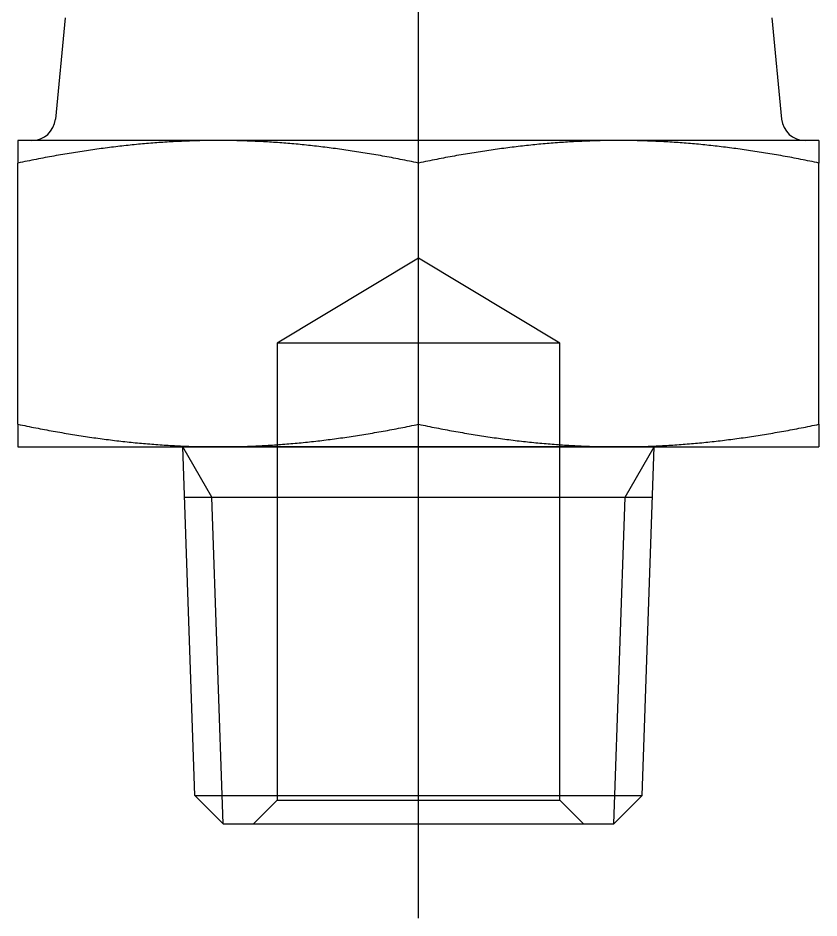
# Model space of a CAD drawing. Extents: x -35 to 68, y -45 to 10.
# Drawn here: x 48.17 to 65.17, y -27.8 to -8.7 of the extents above; entities that cross this region are included whole.
import ezdxf

# ---------------------------------------------------------------- set-up
doc = ezdxf.new("R2010")
doc.units = 0
doc.linetypes.add('CENTER', pattern=[50.8, 31.75, -6.35, 6.35, -6.35])
doc.linetypes.add('DASHED', pattern=[19.05, 12.7, -6.35])
doc.layers.get('0').update_dxf_attribs({"linetype": 'CONTINUOUS'})
doc.layers.add('CENTER', color=1, linetype='CENTER')

msp = doc.modelspace()

# ---------------------------------------------------------------- linework, layer by layer
at = {"color": 7, "linetype": 'CONTINUOUS'}
for p, q in [((49.169, -8.7), (48.963, -10.848)), ((64.169, -8.7), (64.376, -10.848)), ((52.419, -11.3), (48.169, -11.3)), ((48.169, -11.3), (48.169, -11.779)), ((60.919, -11.3), (52.419, -11.3)), ((65.169, -11.3), (60.919, -11.3)), ((65.169, -11.3), (65.169, -11.779)), ((48.169, -17.321), (48.169, -11.779)), ((56.669, -17.321), (56.669, -11.779)), ((65.169, -17.321), (65.169, -11.779)), ((48.169, -17.321), (48.169, -17.8)), ((65.169, -17.321), (65.169, -17.8)), ((48.169, -17.8), (52.419, -17.8)), ((61.674, -17.8), (51.665, -17.8)), ((51.923, -25.198), (51.665, -17.8)), ((52.419, -17.8), (60.919, -17.8)), ((60.919, -17.8), (65.169, -17.8)), ((61.416, -25.198), (61.674, -17.8)), ((51.702, -18.871), (61.637, -18.871)), ((51.923, -25.198), (61.416, -25.198)), ((51.923, -25.198), (52.525, -25.8)), ((61.416, -25.198), (60.814, -25.8)), ((52.525, -25.8), (60.814, -25.8))]:
    msp.add_line(p, q, dxfattribs=at)
at = {"color": 3, "linetype": 'DASHED'}
for p, q in [((56.669, -13.797), (53.669, -15.6)), ((59.669, -15.6), (56.669, -13.797)), ((53.669, -15.6), (53.669, -25.3)), ((59.669, -15.6), (53.669, -15.6)), ((59.669, -25.3), (59.669, -15.6)), ((53.169, -25.8), (53.669, -25.3)), ((53.669, -25.3), (59.669, -25.3)), ((59.669, -25.3), (60.169, -25.8))]:
    msp.add_line(p, q, dxfattribs=at)
at = {"color": 3, "linetype": 'CONTINUOUS'}
for p, q in [((52.283, -18.871), (51.665, -17.8)), ((61.056, -18.871), (61.674, -17.8)), ((52.525, -25.8), (52.283, -18.871)), ((60.814, -25.8), (61.056, -18.871))]:
    msp.add_line(p, q, dxfattribs=at)
at = {"color": 7}
for points in [[(52.419, -11.3, 0), (52.376, -11.3, 0), (52.332, -11.3, 0), (52.288, -11.3, 0), (52.244, -11.301, 0), (52.201, -11.301, 0), (52.157, -11.302, 0), (52.113, -11.303, 0), (52.07, -11.303, 0), (52.026, -11.304, 0), (51.983, -11.305, 0), (51.939, -11.307, 0), (51.896, -11.308, 0), (51.852, -11.309, 0), (51.809, -11.311, 0), (51.766, -11.312, 0), (51.722, -11.314, 0), (51.679, -11.316, 0), (51.636, -11.318, 0), (51.592, -11.319, 0), (51.549, -11.322, 0), (51.506, -11.324, 0), (51.462, -11.326, 0), (51.419, -11.328, 0), (51.376, -11.331, 0), (51.332, -11.334, 0), (51.289, -11.336, 0), (51.246, -11.339, 0), (51.203, -11.342, 0), (51.159, -11.345, 0), (51.116, -11.348, 0), (51.072, -11.351, 0), (51.029, -11.355, 0), (50.986, -11.358, 0), (50.942, -11.362, 0), (50.899, -11.365, 0), (50.855, -11.369, 0), (50.812, -11.373, 0), (50.768, -11.377, 0), (50.725, -11.381, 0), (50.681, -11.385, 0), (50.638, -11.389, 0), (50.594, -11.394, 0), (50.55, -11.398, 0), (50.507, -11.403, 0), (50.463, -11.407, 0), (50.419, -11.412, 0), (50.375, -11.417, 0), (50.331, -11.422, 0), (50.287, -11.427, 0), (50.243, -11.432, 0), (50.199, -11.438, 0), (50.155, -11.443, 0), (50.111, -11.449, 0), (50.066, -11.454, 0), (50.022, -11.46, 0), (49.978, -11.466, 0), (49.933, -11.472, 0), (49.889, -11.478, 0), (49.844, -11.484, 0), (49.799, -11.49, 0), (49.755, -11.496, 0), (49.71, -11.503, 0), (49.665, -11.509, 0), (49.62, -11.516, 0), (49.575, -11.523, 0), (49.529, -11.53, 0), (49.484, -11.537, 0), (49.439, -11.544, 0), (49.393, -11.551, 0), (49.348, -11.559, 0), (49.302, -11.566, 0), (49.256, -11.574, 0), (49.21, -11.581, 0), (49.164, -11.589, 0), (49.118, -11.597, 0), (49.072, -11.605, 0), (49.026, -11.613, 0), (48.979, -11.621, 0), (48.933, -11.63, 0), (48.886, -11.638, 0), (48.839, -11.646, 0), (48.792, -11.655, 0), (48.745, -11.664, 0), (48.698, -11.673, 0), (48.651, -11.682, 0), (48.603, -11.691, 0), (48.556, -11.7, 0), (48.508, -11.71, 0), (48.46, -11.719, 0), (48.412, -11.729, 0), (48.364, -11.739, 0), (48.315, -11.748, 0), (48.267, -11.758, 0), (48.218, -11.768, 0), (48.169, -11.779, 0)], [(56.669, -11.779, 0), (56.621, -11.768, 0), (56.572, -11.758, 0), (56.523, -11.748, 0), (56.475, -11.739, 0), (56.427, -11.729, 0), (56.379, -11.719, 0), (56.331, -11.71, 0), (56.283, -11.7, 0), (56.236, -11.691, 0), (56.188, -11.682, 0), (56.141, -11.673, 0), (56.094, -11.664, 0), (56.047, -11.655, 0), (56, -11.646, 0), (55.953, -11.638, 0), (55.906, -11.63, 0), (55.86, -11.621, 0), (55.813, -11.613, 0), (55.767, -11.605, 0), (55.721, -11.597, 0), (55.675, -11.589, 0), (55.629, -11.581, 0), (55.583, -11.574, 0), (55.537, -11.566, 0), (55.491, -11.559, 0), (55.446, -11.551, 0), (55.4, -11.544, 0), (55.355, -11.537, 0), (55.309, -11.53, 0), (55.264, -11.523, 0), (55.219, -11.516, 0), (55.174, -11.509, 0), (55.129, -11.503, 0), (55.084, -11.496, 0), (55.04, -11.49, 0), (54.995, -11.484, 0), (54.95, -11.478, 0), (54.906, -11.472, 0), (54.861, -11.466, 0), (54.817, -11.46, 0), (54.773, -11.454, 0), (54.728, -11.449, 0), (54.684, -11.443, 0), (54.64, -11.438, 0), (54.596, -11.432, 0), (54.552, -11.427, 0), (54.508, -11.422, 0), (54.464, -11.417, 0), (54.42, -11.412, 0), (54.376, -11.407, 0), (54.332, -11.403, 0), (54.289, -11.398, 0), (54.245, -11.394, 0), (54.201, -11.389, 0), (54.158, -11.385, 0), (54.114, -11.381, 0), (54.071, -11.377, 0), (54.027, -11.373, 0), (53.983, -11.369, 0), (53.94, -11.365, 0), (53.897, -11.362, 0), (53.853, -11.358, 0), (53.81, -11.355, 0), (53.766, -11.351, 0), (53.723, -11.348, 0), (53.68, -11.345, 0), (53.636, -11.342, 0), (53.593, -11.339, 0), (53.55, -11.336, 0), (53.506, -11.334, 0), (53.463, -11.331, 0), (53.42, -11.328, 0), (53.377, -11.326, 0), (53.333, -11.324, 0), (53.29, -11.322, 0), (53.247, -11.319, 0), (53.203, -11.318, 0), (53.16, -11.316, 0), (53.117, -11.314, 0), (53.073, -11.312, 0), (53.03, -11.311, 0), (52.986, -11.309, 0), (52.943, -11.308, 0), (52.9, -11.307, 0), (52.856, -11.305, 0), (52.813, -11.304, 0), (52.769, -11.303, 0), (52.725, -11.303, 0), (52.682, -11.302, 0), (52.638, -11.301, 0), (52.595, -11.301, 0), (52.551, -11.3, 0), (52.507, -11.3, 0), (52.463, -11.3, 0), (52.419, -11.3, 0)], [(60.919, -11.3, 0), (60.876, -11.3, 0), (60.832, -11.3, 0), (60.788, -11.3, 0), (60.744, -11.301, 0), (60.701, -11.301, 0), (60.657, -11.302, 0), (60.613, -11.303, 0), (60.57, -11.303, 0), (60.526, -11.304, 0), (60.483, -11.305, 0), (60.439, -11.307, 0), (60.396, -11.308, 0), (60.352, -11.309, 0), (60.309, -11.311, 0), (60.266, -11.312, 0), (60.222, -11.314, 0), (60.179, -11.316, 0), (60.136, -11.318, 0), (60.092, -11.319, 0), (60.049, -11.322, 0), (60.006, -11.324, 0), (59.962, -11.326, 0), (59.919, -11.328, 0), (59.876, -11.331, 0), (59.832, -11.334, 0), (59.789, -11.336, 0), (59.746, -11.339, 0), (59.703, -11.342, 0), (59.659, -11.345, 0), (59.616, -11.348, 0), (59.572, -11.351, 0), (59.529, -11.355, 0), (59.486, -11.358, 0), (59.442, -11.362, 0), (59.399, -11.365, 0), (59.355, -11.369, 0), (59.312, -11.373, 0), (59.268, -11.377, 0), (59.225, -11.381, 0), (59.181, -11.385, 0), (59.138, -11.389, 0), (59.094, -11.394, 0), (59.05, -11.398, 0), (59.007, -11.403, 0), (58.963, -11.407, 0), (58.919, -11.412, 0), (58.875, -11.417, 0), (58.831, -11.422, 0), (58.787, -11.427, 0), (58.743, -11.432, 0), (58.699, -11.438, 0), (58.655, -11.443, 0), (58.611, -11.449, 0), (58.566, -11.454, 0), (58.522, -11.46, 0), (58.478, -11.466, 0), (58.433, -11.472, 0), (58.389, -11.478, 0), (58.344, -11.484, 0), (58.299, -11.49, 0), (58.255, -11.496, 0), (58.21, -11.503, 0), (58.165, -11.509, 0), (58.12, -11.516, 0), (58.075, -11.523, 0), (58.029, -11.53, 0), (57.984, -11.537, 0), (57.939, -11.544, 0), (57.893, -11.551, 0), (57.848, -11.559, 0), (57.802, -11.566, 0), (57.756, -11.574, 0), (57.71, -11.581, 0), (57.664, -11.589, 0), (57.618, -11.597, 0), (57.572, -11.605, 0), (57.526, -11.613, 0), (57.479, -11.621, 0), (57.433, -11.63, 0), (57.386, -11.638, 0), (57.339, -11.646, 0), (57.292, -11.655, 0), (57.245, -11.664, 0), (57.198, -11.673, 0), (57.151, -11.682, 0), (57.103, -11.691, 0), (57.056, -11.7, 0), (57.008, -11.71, 0), (56.96, -11.719, 0), (56.912, -11.729, 0), (56.864, -11.739, 0), (56.815, -11.748, 0), (56.767, -11.758, 0), (56.718, -11.768, 0), (56.669, -11.779, 0)], [(65.169, -11.779, 0), (65.121, -11.768, 0), (65.072, -11.758, 0), (65.023, -11.748, 0), (64.975, -11.739, 0), (64.927, -11.729, 0), (64.879, -11.719, 0), (64.831, -11.71, 0), (64.783, -11.7, 0), (64.736, -11.691, 0), (64.688, -11.682, 0), (64.641, -11.673, 0), (64.594, -11.664, 0), (64.547, -11.655, 0), (64.5, -11.646, 0), (64.453, -11.638, 0), (64.406, -11.63, 0), (64.36, -11.621, 0), (64.313, -11.613, 0), (64.267, -11.605, 0), (64.221, -11.597, 0), (64.175, -11.589, 0), (64.129, -11.581, 0), (64.083, -11.574, 0), (64.037, -11.566, 0), (63.991, -11.559, 0), (63.946, -11.551, 0), (63.9, -11.544, 0), (63.855, -11.537, 0), (63.809, -11.53, 0), (63.764, -11.523, 0), (63.719, -11.516, 0), (63.674, -11.509, 0), (63.629, -11.503, 0), (63.584, -11.496, 0), (63.54, -11.49, 0), (63.495, -11.484, 0), (63.45, -11.478, 0), (63.406, -11.472, 0), (63.361, -11.466, 0), (63.317, -11.46, 0), (63.273, -11.454, 0), (63.228, -11.449, 0), (63.184, -11.443, 0), (63.14, -11.438, 0), (63.096, -11.432, 0), (63.052, -11.427, 0), (63.008, -11.422, 0), (62.964, -11.417, 0), (62.92, -11.412, 0), (62.876, -11.407, 0), (62.832, -11.403, 0), (62.789, -11.398, 0), (62.745, -11.394, 0), (62.701, -11.389, 0), (62.658, -11.385, 0), (62.614, -11.381, 0), (62.571, -11.377, 0), (62.527, -11.373, 0), (62.483, -11.369, 0), (62.44, -11.365, 0), (62.397, -11.362, 0), (62.353, -11.358, 0), (62.31, -11.355, 0), (62.266, -11.351, 0), (62.223, -11.348, 0), (62.18, -11.345, 0), (62.136, -11.342, 0), (62.093, -11.339, 0), (62.05, -11.336, 0), (62.006, -11.334, 0), (61.963, -11.331, 0), (61.92, -11.328, 0), (61.877, -11.326, 0), (61.833, -11.324, 0), (61.79, -11.322, 0), (61.747, -11.319, 0), (61.703, -11.318, 0), (61.66, -11.316, 0), (61.617, -11.314, 0), (61.573, -11.312, 0), (61.53, -11.311, 0), (61.486, -11.309, 0), (61.443, -11.308, 0), (61.4, -11.307, 0), (61.356, -11.305, 0), (61.313, -11.304, 0), (61.269, -11.303, 0), (61.225, -11.303, 0), (61.182, -11.302, 0), (61.138, -11.301, 0), (61.095, -11.301, 0), (61.051, -11.3, 0), (61.007, -11.3, 0), (60.963, -11.3, 0), (60.919, -11.3, 0)], [(48.169, -17.321, 0), (48.217, -17.331, 0), (48.265, -17.341, 0), (48.312, -17.351, 0), (48.36, -17.361, 0), (48.407, -17.37, 0), (48.454, -17.38, 0), (48.501, -17.389, 0), (48.548, -17.398, 0), (48.595, -17.407, 0), (48.641, -17.416, 0), (48.688, -17.425, 0), (48.734, -17.434, 0), (48.781, -17.443, 0), (48.827, -17.451, 0), (48.873, -17.46, 0), (48.919, -17.468, 0), (48.965, -17.476, 0), (49.011, -17.484, 0), (49.056, -17.492, 0), (49.102, -17.5, 0), (49.148, -17.508, 0), (49.193, -17.516, 0), (49.239, -17.523, 0), (49.284, -17.531, 0), (49.329, -17.538, 0), (49.374, -17.546, 0), (49.419, -17.553, 0), (49.464, -17.56, 0), (49.509, -17.567, 0), (49.554, -17.574, 0), (49.599, -17.581, 0), (49.644, -17.587, 0), (49.688, -17.594, 0), (49.733, -17.6, 0), (49.777, -17.607, 0), (49.822, -17.613, 0), (49.866, -17.619, 0), (49.911, -17.625, 0), (49.955, -17.631, 0), (49.999, -17.637, 0), (50.044, -17.643, 0), (50.088, -17.648, 0), (50.132, -17.654, 0), (50.176, -17.66, 0), (50.22, -17.665, 0), (50.264, -17.67, 0), (50.308, -17.675, 0), (50.352, -17.68, 0), (50.396, -17.685, 0), (50.44, -17.69, 0), (50.484, -17.695, 0), (50.528, -17.699, 0), (50.571, -17.704, 0), (50.615, -17.708, 0), (50.659, -17.713, 0), (50.703, -17.717, 0), (50.746, -17.721, 0), (50.79, -17.725, 0), (50.834, -17.729, 0), (50.877, -17.733, 0), (50.921, -17.737, 0), (50.965, -17.74, 0), (51.009, -17.744, 0), (51.052, -17.747, 0), (51.096, -17.75, 0), (51.14, -17.754, 0), (51.184, -17.757, 0), (51.227, -17.76, 0), (51.271, -17.763, 0), (51.315, -17.765, 0), (51.358, -17.768, 0), (51.402, -17.771, 0), (51.446, -17.773, 0), (51.49, -17.775, 0), (51.534, -17.778, 0), (51.578, -17.78, 0), (51.621, -17.782, 0), (51.665, -17.784, 0), (51.709, -17.786, 0), (51.753, -17.787, 0), (51.797, -17.789, 0), (51.842, -17.791, 0), (51.886, -17.792, 0), (51.93, -17.793, 0), (51.974, -17.794, 0), (52.018, -17.795, 0), (52.063, -17.796, 0), (52.107, -17.797, 0), (52.151, -17.798, 0), (52.196, -17.799, 0), (52.24, -17.799, 0), (52.285, -17.799, 0), (52.33, -17.8, 0), (52.375, -17.8, 0), (52.419, -17.8, 0)], [(52.419, -17.8, 0), (52.464, -17.8, 0), (52.509, -17.8, 0), (52.554, -17.799, 0), (52.598, -17.799, 0), (52.643, -17.799, 0), (52.687, -17.798, 0), (52.732, -17.797, 0), (52.776, -17.796, 0), (52.821, -17.795, 0), (52.865, -17.794, 0), (52.909, -17.793, 0), (52.953, -17.792, 0), (52.997, -17.791, 0), (53.041, -17.789, 0), (53.086, -17.787, 0), (53.13, -17.786, 0), (53.173, -17.784, 0), (53.217, -17.782, 0), (53.261, -17.78, 0), (53.305, -17.778, 0), (53.349, -17.775, 0), (53.393, -17.773, 0), (53.437, -17.771, 0), (53.48, -17.768, 0), (53.524, -17.765, 0), (53.568, -17.763, 0), (53.612, -17.76, 0), (53.655, -17.757, 0), (53.699, -17.754, 0), (53.743, -17.75, 0), (53.786, -17.747, 0), (53.83, -17.744, 0), (53.874, -17.74, 0), (53.918, -17.737, 0), (53.961, -17.733, 0), (54.005, -17.729, 0), (54.049, -17.725, 0), (54.093, -17.721, 0), (54.136, -17.717, 0), (54.18, -17.713, 0), (54.224, -17.708, 0), (54.268, -17.704, 0), (54.311, -17.699, 0), (54.355, -17.695, 0), (54.399, -17.69, 0), (54.443, -17.685, 0), (54.487, -17.68, 0), (54.531, -17.675, 0), (54.575, -17.67, 0), (54.619, -17.665, 0), (54.663, -17.66, 0), (54.707, -17.654, 0), (54.751, -17.648, 0), (54.795, -17.643, 0), (54.84, -17.637, 0), (54.884, -17.631, 0), (54.928, -17.625, 0), (54.973, -17.619, 0), (55.017, -17.613, 0), (55.062, -17.607, 0), (55.106, -17.6, 0), (55.151, -17.594, 0), (55.195, -17.587, 0), (55.24, -17.581, 0), (55.285, -17.574, 0), (55.33, -17.567, 0), (55.375, -17.56, 0), (55.42, -17.553, 0), (55.465, -17.546, 0), (55.51, -17.538, 0), (55.555, -17.531, 0), (55.6, -17.523, 0), (55.646, -17.516, 0), (55.691, -17.508, 0), (55.737, -17.5, 0), (55.782, -17.492, 0), (55.828, -17.484, 0), (55.874, -17.476, 0), (55.92, -17.468, 0), (55.966, -17.46, 0), (56.012, -17.451, 0), (56.058, -17.443, 0), (56.105, -17.434, 0), (56.151, -17.425, 0), (56.198, -17.416, 0), (56.244, -17.407, 0), (56.291, -17.398, 0), (56.338, -17.389, 0), (56.385, -17.38, 0), (56.432, -17.37, 0), (56.479, -17.361, 0), (56.527, -17.351, 0), (56.574, -17.341, 0), (56.622, -17.331, 0), (56.669, -17.321, 0)], [(56.669, -17.321, 0), (56.717, -17.331, 0), (56.765, -17.341, 0), (56.812, -17.351, 0), (56.86, -17.361, 0), (56.907, -17.37, 0), (56.954, -17.38, 0), (57.001, -17.389, 0), (57.048, -17.398, 0), (57.095, -17.407, 0), (57.141, -17.416, 0), (57.188, -17.425, 0), (57.234, -17.434, 0), (57.281, -17.443, 0), (57.327, -17.451, 0), (57.373, -17.46, 0), (57.419, -17.468, 0), (57.465, -17.476, 0), (57.511, -17.484, 0), (57.556, -17.492, 0), (57.602, -17.5, 0), (57.648, -17.508, 0), (57.693, -17.516, 0), (57.739, -17.523, 0), (57.784, -17.531, 0), (57.829, -17.538, 0), (57.874, -17.546, 0), (57.919, -17.553, 0), (57.964, -17.56, 0), (58.009, -17.567, 0), (58.054, -17.574, 0), (58.099, -17.581, 0), (58.144, -17.587, 0), (58.188, -17.594, 0), (58.233, -17.6, 0), (58.277, -17.607, 0), (58.322, -17.613, 0), (58.366, -17.619, 0), (58.411, -17.625, 0), (58.455, -17.631, 0), (58.499, -17.637, 0), (58.544, -17.643, 0), (58.588, -17.648, 0), (58.632, -17.654, 0), (58.676, -17.66, 0), (58.72, -17.665, 0), (58.764, -17.67, 0), (58.808, -17.675, 0), (58.852, -17.68, 0), (58.896, -17.685, 0), (58.94, -17.69, 0), (58.984, -17.695, 0), (59.028, -17.699, 0), (59.071, -17.704, 0), (59.115, -17.708, 0), (59.159, -17.713, 0), (59.203, -17.717, 0), (59.246, -17.721, 0), (59.29, -17.725, 0), (59.334, -17.729, 0), (59.377, -17.733, 0), (59.421, -17.737, 0), (59.465, -17.74, 0), (59.509, -17.744, 0), (59.552, -17.747, 0), (59.596, -17.75, 0), (59.64, -17.754, 0), (59.684, -17.757, 0), (59.727, -17.76, 0), (59.771, -17.763, 0), (59.815, -17.765, 0), (59.858, -17.768, 0), (59.902, -17.771, 0), (59.946, -17.773, 0), (59.99, -17.775, 0), (60.034, -17.778, 0), (60.078, -17.78, 0), (60.121, -17.782, 0), (60.165, -17.784, 0), (60.209, -17.786, 0), (60.253, -17.787, 0), (60.297, -17.789, 0), (60.342, -17.791, 0), (60.386, -17.792, 0), (60.43, -17.793, 0), (60.474, -17.794, 0), (60.518, -17.795, 0), (60.563, -17.796, 0), (60.607, -17.797, 0), (60.651, -17.798, 0), (60.696, -17.799, 0), (60.74, -17.799, 0), (60.785, -17.799, 0), (60.83, -17.8, 0), (60.875, -17.8, 0), (60.919, -17.8, 0)], [(60.919, -17.8, 0), (60.964, -17.8, 0), (61.009, -17.8, 0), (61.054, -17.799, 0), (61.098, -17.799, 0), (61.143, -17.799, 0), (61.187, -17.798, 0), (61.232, -17.797, 0), (61.276, -17.796, 0), (61.321, -17.795, 0), (61.365, -17.794, 0), (61.409, -17.793, 0), (61.453, -17.792, 0), (61.497, -17.791, 0), (61.541, -17.789, 0), (61.586, -17.787, 0), (61.63, -17.786, 0), (61.673, -17.784, 0), (61.717, -17.782, 0), (61.761, -17.78, 0), (61.805, -17.778, 0), (61.849, -17.775, 0), (61.893, -17.773, 0), (61.937, -17.771, 0), (61.98, -17.768, 0), (62.024, -17.765, 0), (62.068, -17.763, 0), (62.112, -17.76, 0), (62.155, -17.757, 0), (62.199, -17.754, 0), (62.243, -17.75, 0), (62.286, -17.747, 0), (62.33, -17.744, 0), (62.374, -17.74, 0), (62.418, -17.737, 0), (62.461, -17.733, 0), (62.505, -17.729, 0), (62.549, -17.725, 0), (62.593, -17.721, 0), (62.636, -17.717, 0), (62.68, -17.713, 0), (62.724, -17.708, 0), (62.768, -17.704, 0), (62.811, -17.699, 0), (62.855, -17.695, 0), (62.899, -17.69, 0), (62.943, -17.685, 0), (62.987, -17.68, 0), (63.031, -17.675, 0), (63.075, -17.67, 0), (63.119, -17.665, 0), (63.163, -17.66, 0), (63.207, -17.654, 0), (63.251, -17.648, 0), (63.295, -17.643, 0), (63.34, -17.637, 0), (63.384, -17.631, 0), (63.428, -17.625, 0), (63.473, -17.619, 0), (63.517, -17.613, 0), (63.562, -17.607, 0), (63.606, -17.6, 0), (63.651, -17.594, 0), (63.695, -17.587, 0), (63.74, -17.581, 0), (63.785, -17.574, 0), (63.83, -17.567, 0), (63.875, -17.56, 0), (63.92, -17.553, 0), (63.965, -17.546, 0), (64.01, -17.538, 0), (64.055, -17.531, 0), (64.1, -17.523, 0), (64.146, -17.516, 0), (64.191, -17.508, 0), (64.237, -17.5, 0), (64.282, -17.492, 0), (64.328, -17.484, 0), (64.374, -17.476, 0), (64.42, -17.468, 0), (64.466, -17.46, 0), (64.512, -17.451, 0), (64.558, -17.443, 0), (64.605, -17.434, 0), (64.651, -17.425, 0), (64.698, -17.416, 0), (64.744, -17.407, 0), (64.791, -17.398, 0), (64.838, -17.389, 0), (64.885, -17.38, 0), (64.932, -17.37, 0), (64.979, -17.361, 0), (65.027, -17.351, 0), (65.074, -17.341, 0), (65.122, -17.331, 0), (65.169, -17.321, 0)]]:
    msp.add_polyline3d(points, dxfattribs=at)
at = {"color": 7, "linetype": 'CONTINUOUS'}
for centre, start, end in [((48.465, -10.8), 270, 354.5077), ((64.874, -10.8), 185.4923, 270)]:
    msp.add_arc(centre, 0.5, start, end, dxfattribs=at)
at = {"layer": 'CENTER', "color": 1, "linetype": 'CENTER'}
msp.add_line((56.669, -27.8), (56.669, 10.15), dxfattribs=at)

doc.saveas('drawing.dxf')
